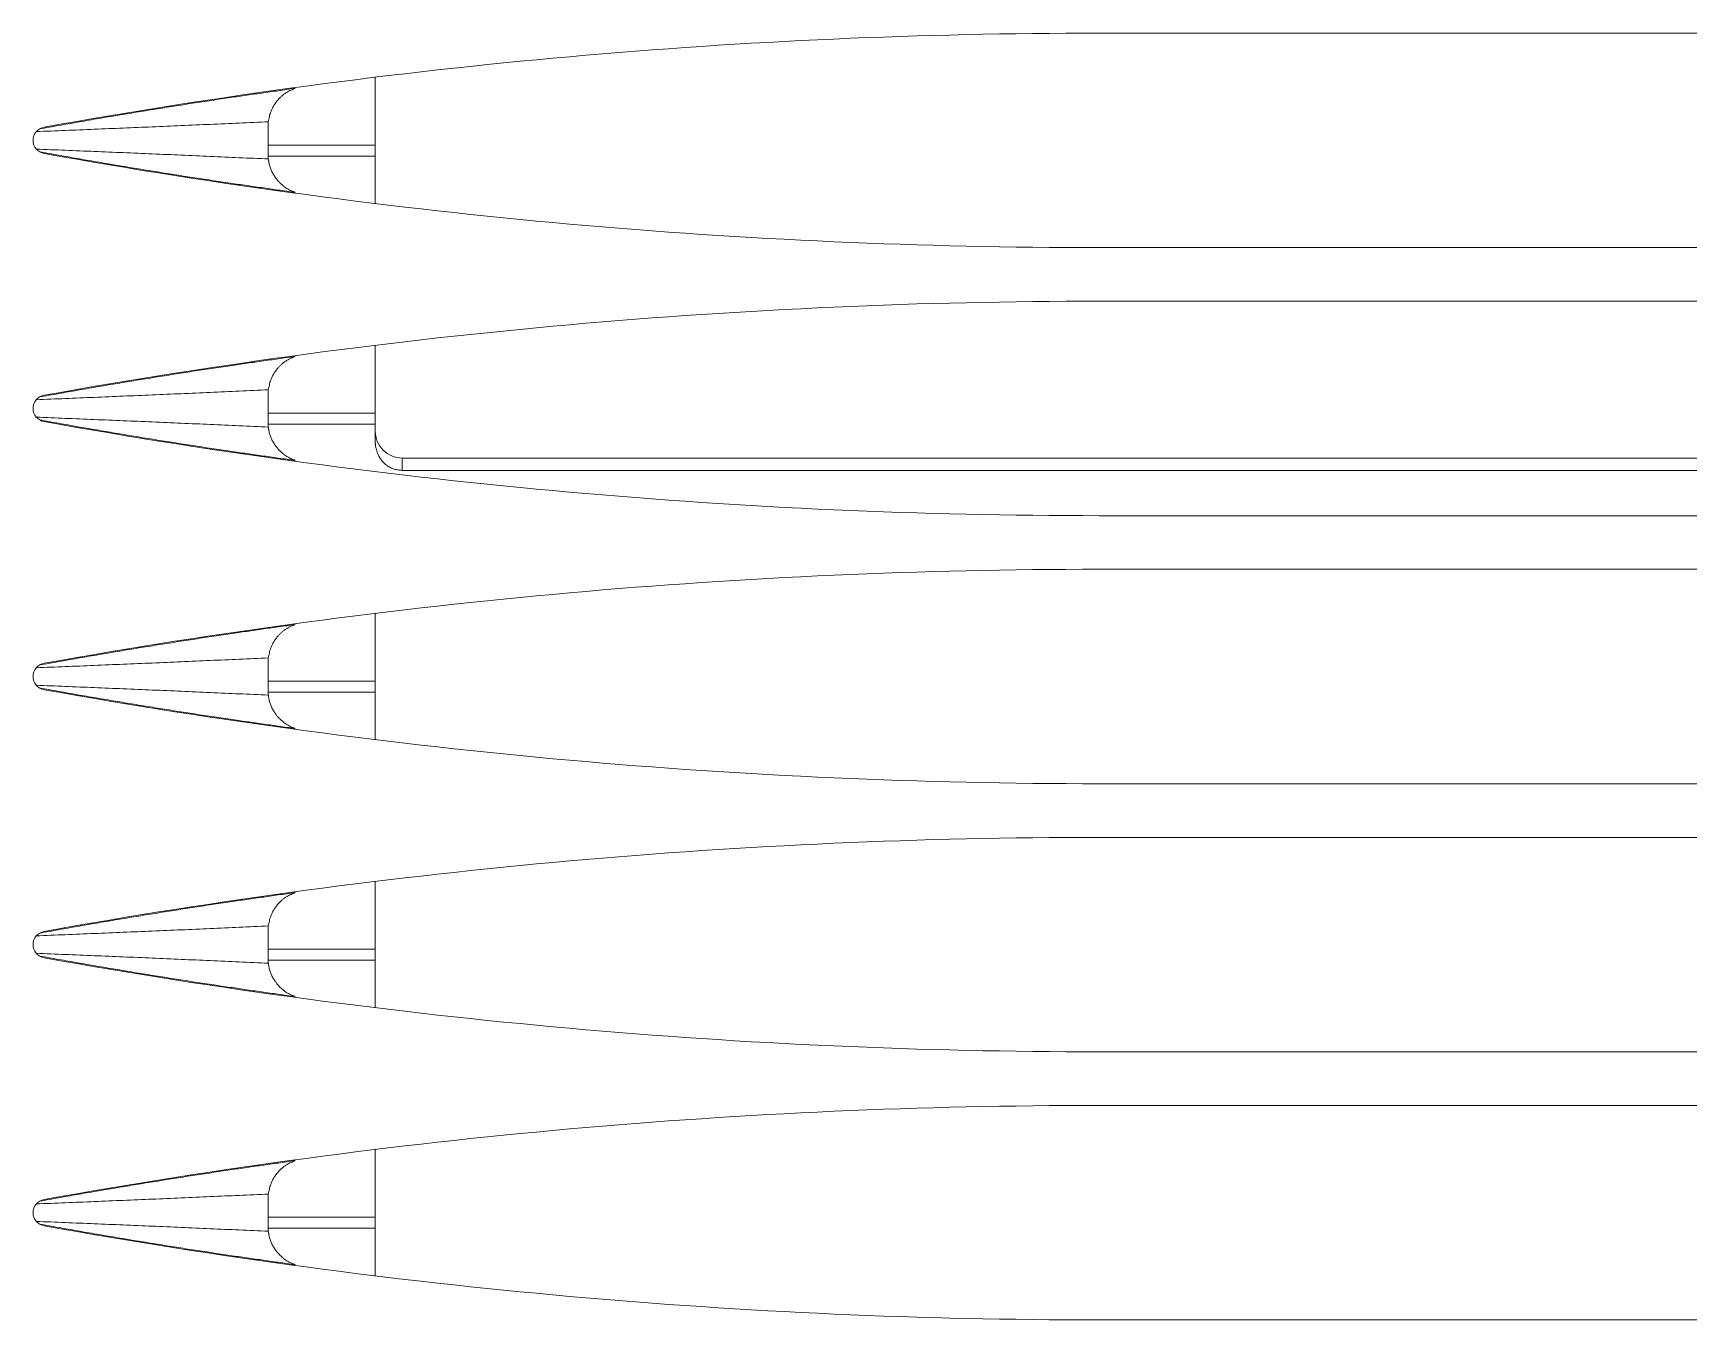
# Model space of a CAD drawing. Header units: metres. Extents: x -101133.8 to -101066.7, y -24899.3 to -24824.7.
# Drawn here: x -101110.0616 to -101109.9998, y -24853.3624 to -24853.3144 of the extents above; entities that cross this region are included whole.
import ezdxf

# ---------------------------------------------------------------- set-up
doc = ezdxf.new("R2010")
doc.units = ezdxf.units.M
doc.header["$LTSCALE"] = 0.2
doc.layers.add('CMT-CVC-MATERIEL', color=30, linetype='Continuous')

# ---------------------------------------------------------------- blocks, each defined once
blk = doc.blocks.new('Cassette 600x600')
at = {"linetype": 'Continuous', "lineweight": 13}
for p, q in [((-20143.73, 357.005), (-20417.73, 357.005)), ((-20444.73, 352.832), (-20444.73, 355.361)), ((-20449.23, 354.73), (-20449.23, 354.764)), ((-20455.73, 353.702), (-20455.73, 353.736)), ((-20448.73, 353.527), (-20448.72, 353.7)), ((-20448.73, 352.832), (-20444.73, 352.832)), ((-20444.73, 352.832), (-20444.73, 352.421)), ((-20455.73, 352.274), (-20455.73, 352.308)), ((-20448.72, 352.31), (-20448.73, 352.483)), ((-20448.726, 352.421), (-20444.73, 352.421)), ((-20444.73, 352.421), (-20444.73, 350.649)), ((-20449.23, 351.246), (-20449.23, 351.28)), ((-20143.73, 349.005), (-20417.73, 349.005)), ((-20143.73, 347.005), (-20417.73, 347.005)), ((-20444.73, 342.832), (-20444.73, 345.361)), ((-20449.23, 344.73), (-20449.23, 344.764)), ((-20455.73, 343.702), (-20455.73, 343.736)), ((-20448.73, 343.527), (-20448.72, 343.7)), ((-20448.73, 342.832), (-20444.73, 342.832)), ((-20444.73, 342.832), (-20444.73, 342.421)), ((-20455.73, 342.274), (-20455.73, 342.308)), ((-20448.72, 342.31), (-20448.73, 342.483)), ((-20448.726, 342.421), (-20444.73, 342.421)), ((-20444.73, 342.421), (-20444.73, 341.768)), ((-20449.23, 341.246), (-20449.23, 341.28)), ((-20443.73, 341.155), (-20443.73, 340.695)), ((-20443.73, 341.155), (-20340.23, 341.155)), ((-20443.73, 340.695), (-20340.23, 340.695)), ((-20143.73, 339.005), (-20417.73, 339.005)), ((-20143.73, 337.005), (-20417.73, 337.005)), ((-20444.73, 332.832), (-20444.73, 335.361)), ((-20449.23, 334.73), (-20449.23, 334.764)), ((-20455.73, 333.702), (-20455.73, 333.736)), ((-20448.73, 333.527), (-20448.72, 333.7)), ((-20448.73, 332.832), (-20444.73, 332.832)), ((-20448.72, 332.31), (-20448.73, 332.483)), ((-20448.726, 332.421), (-20444.73, 332.421)), ((-20444.73, 332.832), (-20444.73, 332.421)), ((-20444.73, 332.421), (-20444.73, 330.649)), ((-20455.73, 332.274), (-20455.73, 332.308)), ((-20449.23, 331.246), (-20449.23, 331.28)), ((-20143.73, 329.005), (-20417.73, 329.005)), ((-20143.73, 327.005), (-20417.73, 327.005)), ((-20444.73, 322.832), (-20444.73, 325.361)), ((-20449.23, 324.73), (-20449.23, 324.764)), ((-20455.73, 323.702), (-20455.73, 323.736)), ((-20448.73, 323.527), (-20448.72, 323.7)), ((-20448.73, 322.832), (-20444.73, 322.832)), ((-20448.72, 322.31), (-20448.73, 322.483)), ((-20444.73, 322.832), (-20444.73, 322.421)), ((-20455.73, 322.274), (-20455.73, 322.308)), ((-20448.726, 322.421), (-20444.73, 322.421)), ((-20444.73, 322.421), (-20444.73, 320.649)), ((-20449.23, 321.246), (-20449.23, 321.28)), ((-20143.73, 319.005), (-20417.73, 319.005)), ((-20143.73, 317.005), (-20417.73, 317.005)), ((-20444.73, 312.832), (-20444.73, 315.361)), ((-20449.23, 314.73), (-20449.23, 314.764)), ((-20455.73, 313.702), (-20455.73, 313.736)), ((-20448.73, 313.527), (-20448.72, 313.7)), ((-20448.73, 312.832), (-20444.73, 312.832)), ((-20444.73, 312.832), (-20444.73, 312.421)), ((-20455.73, 312.274), (-20455.73, 312.308)), ((-20448.72, 312.31), (-20448.73, 312.483)), ((-20448.726, 312.421), (-20444.73, 312.421)), ((-20444.73, 312.421), (-20444.73, 310.649)), ((-20449.23, 311.246), (-20449.23, 311.28)), ((-20143.73, 309.005), (-20417.73, 309.005))]:
    blk.add_line(p, q, dxfattribs=at)
for centre, radius, start, end in [((-20417.73, 134.505), 222.5, 90, 100.18749), ((-20456.995, 353.005), 0.5, 100.18749, 259.81251), ((-20417.73, 571.505), 222.5, 259.81251, 270), ((-20417.73, 124.505), 222.5, 90, 100.18749), ((-20456.995, 343.005), 0.5, 100.18749, 259.81251), ((-20417.73, 561.505), 222.5, 259.81251, 270), ((-20417.73, 114.505), 222.5, 90, 100.18749), ((-20456.995, 333.005), 0.5, 100.18749, 259.81251), ((-20417.73, 551.505), 222.5, 259.81251, 270), ((-20417.73, 104.505), 222.5, 90, 100.18749), ((-20456.995, 323.005), 0.5, 100.18749, 259.81251), ((-20417.73, 541.505), 222.5, 259.81251, 270), ((-20417.73, 94.505), 222.5, 90, 100.18749), ((-20456.995, 313.005), 0.5, 100.18749, 259.81251), ((-20417.73, 531.505), 222.5, 259.81251, 270)]:
    blk.add_arc(centre, radius, start, end, dxfattribs=at)
blk.add_ellipse((-20443.73, 342.159), major_axis=(0, 1.004), ratio=0.996195, start_param=1.570796, end_param=3.141593, dxfattribs=at)
for points, knots in [([(-20457.255, 353.432), (-20457.136, 353.453), (-20457.018, 353.475), (-20456.9, 353.496), (-20456.782, 353.517), (-20456.664, 353.538), (-20456.544, 353.559), (-20456.424, 353.581), (-20456.3, 353.602), (-20456.188, 353.622), (-20456.077, 353.642), (-20455.977, 353.66), (-20455.833, 353.685), (-20455.644, 353.718), (-20455.378, 353.764), (-20455.133, 353.806), (-20454.889, 353.848), (-20454.664, 353.886), (-20454.434, 353.924), (-20454.204, 353.963), (-20453.968, 354.002), (-20453.734, 354.04), (-20453.5, 354.079), (-20453.267, 354.117), (-20453.034, 354.154), (-20452.8, 354.192), (-20452.567, 354.229), (-20452.333, 354.266), (-20452.099, 354.303), (-20451.865, 354.34), (-20451.632, 354.376), (-20451.399, 354.412), (-20451.168, 354.447), (-20450.931, 354.483), (-20450.694, 354.519), (-20450.451, 354.555), (-20450.229, 354.588), (-20450.008, 354.621), (-20449.808, 354.65), (-20449.602, 354.679), (-20449.396, 354.709), (-20449.185, 354.739), (-20448.975, 354.769), (-20448.764, 354.799), (-20448.556, 354.828), (-20448.347, 354.857), (-20448.138, 354.887), (-20447.929, 354.916), (-20447.719, 354.945)], [0, 0, 0, 0, 1, 1, 1, 2, 2, 2, 3, 3, 3, 4, 4, 4, 5, 5, 5, 6, 6, 6, 7, 7, 7, 8, 8, 8, 9, 9, 9, 10, 10, 10, 11, 11, 11, 12, 12, 12, 13, 13, 13, 14, 14, 14, 15, 15, 15, 16, 16, 16, 16]), ([(-20448.72, 353.7), (-20448.714, 353.731), (-20448.708, 353.762), (-20448.702, 353.793), (-20448.696, 353.824), (-20448.689, 353.855), (-20448.682, 353.886), (-20448.675, 353.918), (-20448.666, 353.949), (-20448.658, 353.979), (-20448.649, 354.009), (-20448.641, 354.037), (-20448.628, 354.071), (-20448.615, 354.106), (-20448.597, 354.148), (-20448.578, 354.187), (-20448.559, 354.227), (-20448.538, 354.265), (-20448.516, 354.302), (-20448.493, 354.338), (-20448.469, 354.375), (-20448.441, 354.413), (-20448.413, 354.45), (-20448.381, 354.49), (-20448.354, 354.52), (-20448.327, 354.551), (-20448.306, 354.574), (-20448.282, 354.598), (-20448.257, 354.622), (-20448.23, 354.648), (-20448.202, 354.671), (-20448.175, 354.695), (-20448.147, 354.717), (-20448.116, 354.74), (-20448.084, 354.762), (-20448.049, 354.785), (-20448.021, 354.802), (-20447.993, 354.819), (-20447.972, 354.829), (-20447.949, 354.841), (-20447.926, 354.853), (-20447.9, 354.866), (-20447.874, 354.878), (-20447.849, 354.889), (-20447.823, 354.901), (-20447.797, 354.912), (-20447.772, 354.923), (-20447.745, 354.934), (-20447.719, 354.945)], [0, 0, 0, 0, 1, 1, 1, 2, 2, 2, 3, 3, 3, 4, 4, 4, 5, 5, 5, 6, 6, 6, 7, 7, 7, 8, 8, 8, 9, 9, 9, 10, 10, 10, 11, 11, 11, 12, 12, 12, 13, 13, 13, 14, 14, 14, 15, 15, 15, 16, 16, 16, 16]), ([(-20448.72, 353.7), (-20449.081, 353.684), (-20449.442, 353.668), (-20449.803, 353.651), (-20450.164, 353.635), (-20450.525, 353.619), (-20450.885, 353.603), (-20451.246, 353.587), (-20451.607, 353.571), (-20451.968, 353.556), (-20452.329, 353.54), (-20452.69, 353.524), (-20453.05, 353.509), (-20453.411, 353.494), (-20453.771, 353.479), (-20454.132, 353.464), (-20454.492, 353.449), (-20454.852, 353.434), (-20455.212, 353.419), (-20455.573, 353.404), (-20455.933, 353.39), (-20456.293, 353.375), (-20456.653, 353.36), (-20457.014, 353.346), (-20457.374, 353.331)], [0, 0, 0, 0, 1, 1, 1, 2, 2, 2, 3, 3, 3, 4, 4, 4, 5, 5, 5, 6, 6, 6, 7, 7, 7, 8, 8, 8, 8]), ([(-20448.73, 352.483), (-20448.73, 352.503), (-20448.73, 352.524), (-20448.73, 352.544), (-20448.73, 352.565), (-20448.73, 352.585), (-20448.73, 352.606), (-20448.73, 352.627), (-20448.73, 352.648), (-20448.73, 352.669), (-20448.73, 352.69), (-20448.73, 352.711), (-20448.73, 352.733), (-20448.73, 352.755), (-20448.73, 352.777), (-20448.73, 352.799), (-20448.73, 352.822), (-20448.73, 352.844), (-20448.73, 352.867), (-20448.73, 352.89), (-20448.73, 352.912), (-20448.73, 352.935), (-20448.73, 352.958), (-20448.73, 352.981), (-20448.73, 353.004), (-20448.73, 353.028), (-20448.73, 353.051), (-20448.73, 353.074), (-20448.73, 353.097), (-20448.73, 353.119), (-20448.73, 353.142), (-20448.73, 353.165), (-20448.73, 353.188), (-20448.73, 353.21), (-20448.73, 353.232), (-20448.73, 353.254), (-20448.73, 353.276), (-20448.73, 353.298), (-20448.73, 353.319), (-20448.73, 353.341), (-20448.73, 353.362), (-20448.73, 353.383), (-20448.73, 353.404), (-20448.73, 353.425), (-20448.73, 353.445), (-20448.73, 353.466), (-20448.73, 353.486), (-20448.73, 353.507), (-20448.73, 353.527)], [0, 0, 0, 0, 1, 1, 1, 2, 2, 2, 3, 3, 3, 4, 4, 4, 5, 5, 5, 6, 6, 6, 7, 7, 7, 8, 8, 8, 9, 9, 9, 10, 10, 10, 11, 11, 11, 12, 12, 12, 13, 13, 13, 14, 14, 14, 15, 15, 15, 16, 16, 16, 16]), ([(-20457.374, 352.679), (-20457.014, 352.664), (-20456.653, 352.65), (-20456.293, 352.635), (-20455.933, 352.621), (-20455.573, 352.606), (-20455.212, 352.591), (-20454.852, 352.576), (-20454.492, 352.562), (-20454.132, 352.547), (-20453.771, 352.532), (-20453.411, 352.517), (-20453.05, 352.501), (-20452.69, 352.486), (-20452.329, 352.47), (-20451.968, 352.454), (-20451.607, 352.439), (-20451.246, 352.423), (-20450.885, 352.407), (-20450.525, 352.391), (-20450.164, 352.375), (-20449.803, 352.359), (-20449.442, 352.343), (-20449.081, 352.327), (-20448.72, 352.31)], [0, 0, 0, 0, 1, 1, 1, 2, 2, 2, 3, 3, 3, 4, 4, 4, 5, 5, 5, 6, 6, 6, 7, 7, 7, 8, 8, 8, 8]), ([(-20447.719, 351.065), (-20447.929, 351.094), (-20448.138, 351.124), (-20448.347, 351.153), (-20448.556, 351.182), (-20448.764, 351.212), (-20448.975, 351.241), (-20449.185, 351.271), (-20449.396, 351.301), (-20449.602, 351.331), (-20449.808, 351.361), (-20450.008, 351.39), (-20450.229, 351.422), (-20450.451, 351.455), (-20450.694, 351.491), (-20450.931, 351.527), (-20451.168, 351.563), (-20451.399, 351.598), (-20451.632, 351.634), (-20451.865, 351.67), (-20452.099, 351.707), (-20452.333, 351.744), (-20452.567, 351.781), (-20452.8, 351.818), (-20453.034, 351.856), (-20453.267, 351.894), (-20453.5, 351.931), (-20453.734, 351.97), (-20453.968, 352.008), (-20454.204, 352.048), (-20454.434, 352.086), (-20454.664, 352.125), (-20454.888, 352.163), (-20455.133, 352.204), (-20455.378, 352.246), (-20455.644, 352.292), (-20455.833, 352.325), (-20455.977, 352.351), (-20456.077, 352.368), (-20456.188, 352.388), (-20456.3, 352.408), (-20456.424, 352.43), (-20456.544, 352.451), (-20456.664, 352.473), (-20456.782, 352.493), (-20456.9, 352.515), (-20457.018, 352.536), (-20457.136, 352.557), (-20457.255, 352.578)], [0, 0, 0, 0, 1, 1, 1, 2, 2, 2, 3, 3, 3, 4, 4, 4, 5, 5, 5, 6, 6, 6, 7, 7, 7, 8, 8, 8, 9, 9, 9, 10, 10, 10, 11, 11, 11, 12, 12, 12, 13, 13, 13, 14, 14, 14, 15, 15, 15, 16, 16, 16, 16]), ([(-20447.719, 351.065), (-20447.727, 351.068), (-20447.735, 351.071), (-20447.743, 351.074), (-20447.751, 351.077), (-20447.759, 351.08), (-20447.767, 351.083), (-20447.775, 351.086), (-20447.783, 351.089), (-20447.79, 351.092), (-20447.798, 351.095), (-20447.805, 351.097), (-20447.814, 351.101), (-20447.836, 351.111), (-20447.871, 351.126), (-20447.901, 351.141), (-20447.932, 351.156), (-20447.958, 351.17), (-20447.984, 351.186), (-20448.011, 351.202), (-20448.039, 351.219), (-20448.063, 351.235), (-20448.088, 351.251), (-20448.109, 351.266), (-20448.137, 351.288), (-20448.166, 351.311), (-20448.202, 351.34), (-20448.233, 351.368), (-20448.265, 351.397), (-20448.293, 351.424), (-20448.32, 351.453), (-20448.348, 351.483), (-20448.375, 351.514), (-20448.398, 351.543), (-20448.422, 351.571), (-20448.442, 351.598), (-20448.467, 351.635), (-20448.493, 351.672), (-20448.523, 351.72), (-20448.548, 351.767), (-20448.574, 351.813), (-20448.595, 351.857), (-20448.614, 351.902), (-20448.633, 351.946), (-20448.649, 351.99), (-20448.664, 352.039), (-20448.678, 352.088), (-20448.691, 352.142), (-20448.698, 352.178), (-20448.701, 352.19), (-20448.703, 352.2), (-20448.705, 352.211), (-20448.706, 352.221), (-20448.708, 352.233), (-20448.71, 352.244), (-20448.712, 352.255), (-20448.713, 352.266), (-20448.715, 352.277), (-20448.717, 352.288), (-20448.718, 352.299), (-20448.72, 352.31)], [0, 0, 0, 0, 1, 1, 1, 2, 2, 2, 3, 3, 3, 4, 4, 4, 5, 5, 5, 6, 6, 6, 7, 7, 7, 8, 8, 8, 9, 9, 9, 10, 10, 10, 11, 11, 11, 12, 12, 12, 13, 13, 13, 14, 14, 14, 15, 15, 15, 16, 16, 16, 17, 17, 17, 18, 18, 18, 19, 19, 19, 20, 20, 20, 20]), ([(-20457.255, 343.432), (-20457.136, 343.453), (-20457.018, 343.475), (-20456.9, 343.496), (-20456.782, 343.517), (-20456.664, 343.538), (-20456.544, 343.559), (-20456.424, 343.581), (-20456.3, 343.602), (-20456.188, 343.622), (-20456.077, 343.642), (-20455.977, 343.66), (-20455.833, 343.685), (-20455.644, 343.718), (-20455.378, 343.764), (-20455.133, 343.806), (-20454.889, 343.848), (-20454.664, 343.886), (-20454.434, 343.924), (-20454.204, 343.963), (-20453.968, 344.002), (-20453.734, 344.04), (-20453.5, 344.079), (-20453.267, 344.117), (-20453.034, 344.154), (-20452.8, 344.192), (-20452.567, 344.229), (-20452.333, 344.266), (-20452.099, 344.303), (-20451.865, 344.34), (-20451.632, 344.376), (-20451.399, 344.412), (-20451.168, 344.447), (-20450.931, 344.483), (-20450.694, 344.519), (-20450.451, 344.555), (-20450.229, 344.588), (-20450.008, 344.621), (-20449.808, 344.65), (-20449.602, 344.679), (-20449.396, 344.709), (-20449.185, 344.739), (-20448.975, 344.769), (-20448.764, 344.799), (-20448.556, 344.828), (-20448.347, 344.857), (-20448.138, 344.887), (-20447.929, 344.916), (-20447.719, 344.945)], [0, 0, 0, 0, 1, 1, 1, 2, 2, 2, 3, 3, 3, 4, 4, 4, 5, 5, 5, 6, 6, 6, 7, 7, 7, 8, 8, 8, 9, 9, 9, 10, 10, 10, 11, 11, 11, 12, 12, 12, 13, 13, 13, 14, 14, 14, 15, 15, 15, 16, 16, 16, 16]), ([(-20448.72, 343.7), (-20448.714, 343.731), (-20448.708, 343.762), (-20448.702, 343.793), (-20448.696, 343.824), (-20448.689, 343.855), (-20448.682, 343.886), (-20448.675, 343.918), (-20448.666, 343.949), (-20448.658, 343.979), (-20448.649, 344.009), (-20448.641, 344.037), (-20448.628, 344.071), (-20448.615, 344.106), (-20448.597, 344.148), (-20448.578, 344.187), (-20448.559, 344.227), (-20448.538, 344.265), (-20448.516, 344.302), (-20448.493, 344.338), (-20448.469, 344.375), (-20448.441, 344.413), (-20448.413, 344.45), (-20448.381, 344.49), (-20448.354, 344.52), (-20448.327, 344.551), (-20448.306, 344.574), (-20448.282, 344.598), (-20448.257, 344.622), (-20448.23, 344.648), (-20448.202, 344.671), (-20448.175, 344.695), (-20448.147, 344.717), (-20448.116, 344.74), (-20448.084, 344.762), (-20448.049, 344.785), (-20448.021, 344.802), (-20447.993, 344.819), (-20447.972, 344.829), (-20447.949, 344.841), (-20447.926, 344.853), (-20447.9, 344.866), (-20447.874, 344.878), (-20447.849, 344.889), (-20447.823, 344.901), (-20447.797, 344.912), (-20447.772, 344.923), (-20447.745, 344.934), (-20447.719, 344.945)], [0, 0, 0, 0, 1, 1, 1, 2, 2, 2, 3, 3, 3, 4, 4, 4, 5, 5, 5, 6, 6, 6, 7, 7, 7, 8, 8, 8, 9, 9, 9, 10, 10, 10, 11, 11, 11, 12, 12, 12, 13, 13, 13, 14, 14, 14, 15, 15, 15, 16, 16, 16, 16]), ([(-20448.72, 343.7), (-20449.081, 343.684), (-20449.442, 343.668), (-20449.803, 343.651), (-20450.164, 343.635), (-20450.525, 343.619), (-20450.885, 343.603), (-20451.246, 343.587), (-20451.607, 343.571), (-20451.968, 343.556), (-20452.329, 343.54), (-20452.69, 343.524), (-20453.05, 343.509), (-20453.411, 343.494), (-20453.771, 343.479), (-20454.132, 343.464), (-20454.492, 343.449), (-20454.852, 343.434), (-20455.212, 343.419), (-20455.573, 343.404), (-20455.933, 343.39), (-20456.293, 343.375), (-20456.653, 343.36), (-20457.014, 343.346), (-20457.374, 343.331)], [0, 0, 0, 0, 1, 1, 1, 2, 2, 2, 3, 3, 3, 4, 4, 4, 5, 5, 5, 6, 6, 6, 7, 7, 7, 8, 8, 8, 8]), ([(-20448.73, 342.483), (-20448.73, 342.503), (-20448.73, 342.524), (-20448.73, 342.544), (-20448.73, 342.565), (-20448.73, 342.585), (-20448.73, 342.606), (-20448.73, 342.627), (-20448.73, 342.648), (-20448.73, 342.669), (-20448.73, 342.69), (-20448.73, 342.711), (-20448.73, 342.733), (-20448.73, 342.755), (-20448.73, 342.777), (-20448.73, 342.799), (-20448.73, 342.822), (-20448.73, 342.844), (-20448.73, 342.867), (-20448.73, 342.89), (-20448.73, 342.912), (-20448.73, 342.935), (-20448.73, 342.958), (-20448.73, 342.981), (-20448.73, 343.004), (-20448.73, 343.028), (-20448.73, 343.051), (-20448.73, 343.074), (-20448.73, 343.097), (-20448.73, 343.119), (-20448.73, 343.142), (-20448.73, 343.165), (-20448.73, 343.188), (-20448.73, 343.21), (-20448.73, 343.232), (-20448.73, 343.254), (-20448.73, 343.276), (-20448.73, 343.298), (-20448.73, 343.319), (-20448.73, 343.341), (-20448.73, 343.362), (-20448.73, 343.383), (-20448.73, 343.404), (-20448.73, 343.425), (-20448.73, 343.445), (-20448.73, 343.466), (-20448.73, 343.486), (-20448.73, 343.507), (-20448.73, 343.527)], [0, 0, 0, 0, 1, 1, 1, 2, 2, 2, 3, 3, 3, 4, 4, 4, 5, 5, 5, 6, 6, 6, 7, 7, 7, 8, 8, 8, 9, 9, 9, 10, 10, 10, 11, 11, 11, 12, 12, 12, 13, 13, 13, 14, 14, 14, 15, 15, 15, 16, 16, 16, 16]), ([(-20457.374, 342.679), (-20457.014, 342.664), (-20456.653, 342.65), (-20456.293, 342.635), (-20455.933, 342.621), (-20455.573, 342.606), (-20455.212, 342.591), (-20454.852, 342.576), (-20454.492, 342.562), (-20454.132, 342.547), (-20453.771, 342.532), (-20453.411, 342.517), (-20453.05, 342.501), (-20452.69, 342.486), (-20452.329, 342.47), (-20451.968, 342.454), (-20451.607, 342.439), (-20451.246, 342.423), (-20450.885, 342.407), (-20450.525, 342.391), (-20450.164, 342.375), (-20449.803, 342.359), (-20449.442, 342.343), (-20449.081, 342.327), (-20448.72, 342.31)], [0, 0, 0, 0, 1, 1, 1, 2, 2, 2, 3, 3, 3, 4, 4, 4, 5, 5, 5, 6, 6, 6, 7, 7, 7, 8, 8, 8, 8]), ([(-20447.719, 341.065), (-20447.929, 341.094), (-20448.138, 341.124), (-20448.347, 341.153), (-20448.556, 341.182), (-20448.764, 341.212), (-20448.975, 341.241), (-20449.185, 341.271), (-20449.396, 341.301), (-20449.602, 341.331), (-20449.808, 341.361), (-20450.008, 341.39), (-20450.229, 341.422), (-20450.451, 341.455), (-20450.694, 341.491), (-20450.931, 341.527), (-20451.168, 341.563), (-20451.399, 341.598), (-20451.632, 341.634), (-20451.865, 341.67), (-20452.099, 341.707), (-20452.333, 341.744), (-20452.567, 341.781), (-20452.8, 341.818), (-20453.034, 341.856), (-20453.267, 341.894), (-20453.5, 341.931), (-20453.734, 341.97), (-20453.968, 342.008), (-20454.204, 342.048), (-20454.434, 342.086), (-20454.664, 342.125), (-20454.888, 342.163), (-20455.133, 342.204), (-20455.378, 342.246), (-20455.644, 342.292), (-20455.833, 342.325), (-20455.977, 342.351), (-20456.077, 342.368), (-20456.188, 342.388), (-20456.3, 342.408), (-20456.424, 342.43), (-20456.544, 342.451), (-20456.664, 342.473), (-20456.782, 342.493), (-20456.9, 342.515), (-20457.018, 342.536), (-20457.136, 342.557), (-20457.255, 342.578)], [0, 0, 0, 0, 1, 1, 1, 2, 2, 2, 3, 3, 3, 4, 4, 4, 5, 5, 5, 6, 6, 6, 7, 7, 7, 8, 8, 8, 9, 9, 9, 10, 10, 10, 11, 11, 11, 12, 12, 12, 13, 13, 13, 14, 14, 14, 15, 15, 15, 16, 16, 16, 16]), ([(-20447.719, 341.065), (-20447.727, 341.068), (-20447.735, 341.071), (-20447.743, 341.074), (-20447.751, 341.077), (-20447.759, 341.08), (-20447.767, 341.083), (-20447.775, 341.086), (-20447.783, 341.089), (-20447.79, 341.092), (-20447.798, 341.095), (-20447.805, 341.098), (-20447.814, 341.101), (-20447.836, 341.111), (-20447.871, 341.126), (-20447.901, 341.141), (-20447.932, 341.156), (-20447.958, 341.17), (-20447.984, 341.186), (-20448.011, 341.202), (-20448.039, 341.219), (-20448.063, 341.235), (-20448.088, 341.251), (-20448.109, 341.266), (-20448.137, 341.288), (-20448.166, 341.311), (-20448.202, 341.34), (-20448.233, 341.368), (-20448.265, 341.397), (-20448.293, 341.424), (-20448.32, 341.453), (-20448.348, 341.483), (-20448.375, 341.514), (-20448.398, 341.543), (-20448.422, 341.571), (-20448.442, 341.598), (-20448.467, 341.635), (-20448.493, 341.672), (-20448.523, 341.72), (-20448.548, 341.767), (-20448.574, 341.813), (-20448.595, 341.857), (-20448.614, 341.902), (-20448.633, 341.946), (-20448.649, 341.99), (-20448.664, 342.039), (-20448.678, 342.088), (-20448.691, 342.142), (-20448.698, 342.178), (-20448.701, 342.19), (-20448.703, 342.2), (-20448.705, 342.211), (-20448.706, 342.221), (-20448.708, 342.233), (-20448.71, 342.244), (-20448.712, 342.255), (-20448.713, 342.266), (-20448.715, 342.277), (-20448.717, 342.288), (-20448.718, 342.299), (-20448.72, 342.31)], [0, 0, 0, 0, 1, 1, 1, 2, 2, 2, 3, 3, 3, 4, 4, 4, 5, 5, 5, 6, 6, 6, 7, 7, 7, 8, 8, 8, 9, 9, 9, 10, 10, 10, 11, 11, 11, 12, 12, 12, 13, 13, 13, 14, 14, 14, 15, 15, 15, 16, 16, 16, 17, 17, 17, 18, 18, 18, 19, 19, 19, 20, 20, 20, 20]), ([(-20443.73, 340.695), (-20443.755, 340.698), (-20443.78, 340.7), (-20443.805, 340.703), (-20443.83, 340.705), (-20443.855, 340.708), (-20443.88, 340.712), (-20443.905, 340.715), (-20443.929, 340.719), (-20443.953, 340.724), (-20443.978, 340.729), (-20444.002, 340.735), (-20444.025, 340.742), (-20444.049, 340.749), (-20444.072, 340.757), (-20444.095, 340.767), (-20444.118, 340.776), (-20444.14, 340.786), (-20444.162, 340.797), (-20444.184, 340.808), (-20444.206, 340.82), (-20444.226, 340.833), (-20444.247, 340.846), (-20444.267, 340.859), (-20444.287, 340.873), (-20444.307, 340.887), (-20444.327, 340.902), (-20444.345, 340.918), (-20444.364, 340.933), (-20444.382, 340.949), (-20444.399, 340.966), (-20444.417, 340.982), (-20444.433, 340.999), (-20444.449, 341.016), (-20444.465, 341.033), (-20444.479, 341.05), (-20444.494, 341.069), (-20444.509, 341.088), (-20444.524, 341.108), (-20444.538, 341.129), (-20444.552, 341.149), (-20444.565, 341.169), (-20444.577, 341.19), (-20444.589, 341.211), (-20444.601, 341.233), (-20444.611, 341.252), (-20444.621, 341.272), (-20444.629, 341.289), (-20444.64, 341.315), (-20444.651, 341.342), (-20444.665, 341.378), (-20444.676, 341.411), (-20444.686, 341.444), (-20444.694, 341.475), (-20444.701, 341.505), (-20444.708, 341.535), (-20444.714, 341.565), (-20444.718, 341.597), (-20444.723, 341.629), (-20444.726, 341.663), (-20444.727, 341.685), (-20444.728, 341.693), (-20444.728, 341.699), (-20444.728, 341.706), (-20444.728, 341.713), (-20444.729, 341.72), (-20444.729, 341.727), (-20444.729, 341.734), (-20444.729, 341.741), (-20444.729, 341.747), (-20444.73, 341.754), (-20444.73, 341.761), (-20444.73, 341.768)], [0, 0, 0, 0, 1, 1, 1, 2, 2, 2, 3, 3, 3, 4, 4, 4, 5, 5, 5, 6, 6, 6, 7, 7, 7, 8, 8, 8, 9, 9, 9, 10, 10, 10, 11, 11, 11, 12, 12, 12, 13, 13, 13, 14, 14, 14, 15, 15, 15, 16, 16, 16, 17, 17, 17, 18, 18, 18, 19, 19, 19, 20, 20, 20, 21, 21, 21, 22, 22, 22, 23, 23, 23, 24, 24, 24, 24]), ([(-20457.255, 333.432), (-20457.136, 333.453), (-20457.018, 333.475), (-20456.9, 333.496), (-20456.782, 333.517), (-20456.664, 333.538), (-20456.544, 333.559), (-20456.424, 333.581), (-20456.3, 333.602), (-20456.188, 333.622), (-20456.077, 333.642), (-20455.977, 333.66), (-20455.833, 333.685), (-20455.644, 333.718), (-20455.378, 333.764), (-20455.133, 333.806), (-20454.889, 333.848), (-20454.664, 333.886), (-20454.434, 333.924), (-20454.204, 333.963), (-20453.968, 334.002), (-20453.734, 334.04), (-20453.5, 334.079), (-20453.267, 334.117), (-20453.034, 334.154), (-20452.8, 334.192), (-20452.567, 334.229), (-20452.333, 334.266), (-20452.099, 334.303), (-20451.865, 334.34), (-20451.632, 334.376), (-20451.399, 334.412), (-20451.168, 334.447), (-20450.931, 334.483), (-20450.694, 334.519), (-20450.451, 334.555), (-20450.229, 334.588), (-20450.008, 334.621), (-20449.808, 334.65), (-20449.602, 334.679), (-20449.396, 334.709), (-20449.185, 334.739), (-20448.975, 334.769), (-20448.764, 334.799), (-20448.556, 334.828), (-20448.347, 334.857), (-20448.138, 334.887), (-20447.929, 334.916), (-20447.719, 334.945)], [0, 0, 0, 0, 1, 1, 1, 2, 2, 2, 3, 3, 3, 4, 4, 4, 5, 5, 5, 6, 6, 6, 7, 7, 7, 8, 8, 8, 9, 9, 9, 10, 10, 10, 11, 11, 11, 12, 12, 12, 13, 13, 13, 14, 14, 14, 15, 15, 15, 16, 16, 16, 16]), ([(-20448.72, 333.7), (-20448.714, 333.731), (-20448.708, 333.762), (-20448.702, 333.793), (-20448.696, 333.824), (-20448.689, 333.855), (-20448.682, 333.886), (-20448.675, 333.918), (-20448.666, 333.949), (-20448.658, 333.979), (-20448.649, 334.009), (-20448.641, 334.037), (-20448.628, 334.071), (-20448.615, 334.106), (-20448.597, 334.148), (-20448.578, 334.187), (-20448.559, 334.227), (-20448.538, 334.265), (-20448.516, 334.301), (-20448.493, 334.338), (-20448.469, 334.375), (-20448.441, 334.413), (-20448.413, 334.45), (-20448.381, 334.49), (-20448.354, 334.52), (-20448.327, 334.551), (-20448.306, 334.574), (-20448.282, 334.598), (-20448.257, 334.622), (-20448.23, 334.648), (-20448.202, 334.671), (-20448.175, 334.695), (-20448.147, 334.717), (-20448.116, 334.74), (-20448.084, 334.762), (-20448.049, 334.785), (-20448.021, 334.802), (-20447.993, 334.819), (-20447.972, 334.829), (-20447.949, 334.841), (-20447.926, 334.853), (-20447.9, 334.866), (-20447.874, 334.878), (-20447.849, 334.889), (-20447.823, 334.901), (-20447.797, 334.912), (-20447.772, 334.923), (-20447.745, 334.934), (-20447.719, 334.945)], [0, 0, 0, 0, 1, 1, 1, 2, 2, 2, 3, 3, 3, 4, 4, 4, 5, 5, 5, 6, 6, 6, 7, 7, 7, 8, 8, 8, 9, 9, 9, 10, 10, 10, 11, 11, 11, 12, 12, 12, 13, 13, 13, 14, 14, 14, 15, 15, 15, 16, 16, 16, 16]), ([(-20448.72, 333.7), (-20449.081, 333.684), (-20449.442, 333.668), (-20449.803, 333.651), (-20450.164, 333.635), (-20450.525, 333.619), (-20450.885, 333.603), (-20451.246, 333.587), (-20451.607, 333.571), (-20451.968, 333.556), (-20452.329, 333.54), (-20452.69, 333.524), (-20453.05, 333.509), (-20453.411, 333.494), (-20453.771, 333.479), (-20454.132, 333.464), (-20454.492, 333.449), (-20454.852, 333.434), (-20455.212, 333.419), (-20455.573, 333.404), (-20455.933, 333.39), (-20456.293, 333.375), (-20456.653, 333.36), (-20457.014, 333.346), (-20457.374, 333.331)], [0, 0, 0, 0, 1, 1, 1, 2, 2, 2, 3, 3, 3, 4, 4, 4, 5, 5, 5, 6, 6, 6, 7, 7, 7, 8, 8, 8, 8]), ([(-20448.73, 332.483), (-20448.73, 332.503), (-20448.73, 332.524), (-20448.73, 332.544), (-20448.73, 332.565), (-20448.73, 332.585), (-20448.73, 332.606), (-20448.73, 332.627), (-20448.73, 332.648), (-20448.73, 332.669), (-20448.73, 332.69), (-20448.73, 332.711), (-20448.73, 332.733), (-20448.73, 332.755), (-20448.73, 332.777), (-20448.73, 332.799), (-20448.73, 332.822), (-20448.73, 332.844), (-20448.73, 332.867), (-20448.73, 332.89), (-20448.73, 332.912), (-20448.73, 332.935), (-20448.73, 332.958), (-20448.73, 332.981), (-20448.73, 333.004), (-20448.73, 333.028), (-20448.73, 333.051), (-20448.73, 333.074), (-20448.73, 333.097), (-20448.73, 333.12), (-20448.73, 333.142), (-20448.73, 333.165), (-20448.73, 333.188), (-20448.73, 333.21), (-20448.73, 333.232), (-20448.73, 333.254), (-20448.73, 333.276), (-20448.73, 333.298), (-20448.73, 333.319), (-20448.73, 333.341), (-20448.73, 333.362), (-20448.73, 333.383), (-20448.73, 333.404), (-20448.73, 333.425), (-20448.73, 333.445), (-20448.73, 333.466), (-20448.73, 333.486), (-20448.73, 333.507), (-20448.73, 333.527)], [0, 0, 0, 0, 1, 1, 1, 2, 2, 2, 3, 3, 3, 4, 4, 4, 5, 5, 5, 6, 6, 6, 7, 7, 7, 8, 8, 8, 9, 9, 9, 10, 10, 10, 11, 11, 11, 12, 12, 12, 13, 13, 13, 14, 14, 14, 15, 15, 15, 16, 16, 16, 16]), ([(-20457.374, 332.679), (-20457.014, 332.664), (-20456.653, 332.65), (-20456.293, 332.635), (-20455.933, 332.621), (-20455.573, 332.606), (-20455.212, 332.591), (-20454.852, 332.576), (-20454.492, 332.562), (-20454.132, 332.547), (-20453.771, 332.532), (-20453.411, 332.516), (-20453.05, 332.501), (-20452.69, 332.486), (-20452.329, 332.47), (-20451.968, 332.454), (-20451.607, 332.439), (-20451.246, 332.423), (-20450.885, 332.407), (-20450.525, 332.391), (-20450.164, 332.375), (-20449.803, 332.359), (-20449.442, 332.343), (-20449.081, 332.327), (-20448.72, 332.31)], [0, 0, 0, 0, 1, 1, 1, 2, 2, 2, 3, 3, 3, 4, 4, 4, 5, 5, 5, 6, 6, 6, 7, 7, 7, 8, 8, 8, 8]), ([(-20447.719, 331.065), (-20447.929, 331.094), (-20448.138, 331.124), (-20448.347, 331.153), (-20448.556, 331.182), (-20448.764, 331.212), (-20448.975, 331.241), (-20449.185, 331.271), (-20449.396, 331.301), (-20449.602, 331.331), (-20449.808, 331.361), (-20450.008, 331.39), (-20450.229, 331.422), (-20450.451, 331.455), (-20450.694, 331.491), (-20450.931, 331.527), (-20451.168, 331.563), (-20451.399, 331.598), (-20451.632, 331.634), (-20451.865, 331.67), (-20452.099, 331.707), (-20452.333, 331.744), (-20452.567, 331.781), (-20452.8, 331.818), (-20453.034, 331.856), (-20453.267, 331.894), (-20453.5, 331.931), (-20453.734, 331.97), (-20453.968, 332.008), (-20454.204, 332.048), (-20454.434, 332.086), (-20454.664, 332.125), (-20454.888, 332.163), (-20455.133, 332.204), (-20455.378, 332.246), (-20455.644, 332.292), (-20455.833, 332.325), (-20455.977, 332.351), (-20456.077, 332.368), (-20456.188, 332.388), (-20456.3, 332.408), (-20456.424, 332.43), (-20456.544, 332.451), (-20456.664, 332.473), (-20456.782, 332.493), (-20456.9, 332.515), (-20457.018, 332.536), (-20457.136, 332.557), (-20457.255, 332.578)], [0, 0, 0, 0, 1, 1, 1, 2, 2, 2, 3, 3, 3, 4, 4, 4, 5, 5, 5, 6, 6, 6, 7, 7, 7, 8, 8, 8, 9, 9, 9, 10, 10, 10, 11, 11, 11, 12, 12, 12, 13, 13, 13, 14, 14, 14, 15, 15, 15, 16, 16, 16, 16]), ([(-20447.719, 331.065), (-20447.727, 331.068), (-20447.735, 331.071), (-20447.743, 331.074), (-20447.751, 331.077), (-20447.759, 331.08), (-20447.767, 331.083), (-20447.775, 331.086), (-20447.783, 331.089), (-20447.79, 331.092), (-20447.798, 331.095), (-20447.805, 331.098), (-20447.814, 331.101), (-20447.836, 331.111), (-20447.871, 331.126), (-20447.901, 331.141), (-20447.932, 331.156), (-20447.958, 331.17), (-20447.984, 331.186), (-20448.011, 331.202), (-20448.039, 331.219), (-20448.063, 331.235), (-20448.088, 331.251), (-20448.109, 331.266), (-20448.137, 331.288), (-20448.166, 331.311), (-20448.202, 331.34), (-20448.233, 331.368), (-20448.265, 331.397), (-20448.293, 331.424), (-20448.32, 331.453), (-20448.348, 331.483), (-20448.375, 331.514), (-20448.398, 331.543), (-20448.422, 331.571), (-20448.442, 331.598), (-20448.467, 331.635), (-20448.493, 331.672), (-20448.523, 331.72), (-20448.548, 331.767), (-20448.574, 331.813), (-20448.595, 331.857), (-20448.614, 331.902), (-20448.633, 331.946), (-20448.649, 331.99), (-20448.664, 332.039), (-20448.678, 332.088), (-20448.691, 332.142), (-20448.698, 332.178), (-20448.701, 332.19), (-20448.703, 332.2), (-20448.705, 332.211), (-20448.706, 332.221), (-20448.708, 332.233), (-20448.71, 332.244), (-20448.712, 332.255), (-20448.713, 332.266), (-20448.715, 332.277), (-20448.717, 332.288), (-20448.718, 332.299), (-20448.72, 332.31)], [0, 0, 0, 0, 1, 1, 1, 2, 2, 2, 3, 3, 3, 4, 4, 4, 5, 5, 5, 6, 6, 6, 7, 7, 7, 8, 8, 8, 9, 9, 9, 10, 10, 10, 11, 11, 11, 12, 12, 12, 13, 13, 13, 14, 14, 14, 15, 15, 15, 16, 16, 16, 17, 17, 17, 18, 18, 18, 19, 19, 19, 20, 20, 20, 20]), ([(-20457.255, 323.432), (-20457.136, 323.453), (-20457.018, 323.475), (-20456.9, 323.496), (-20456.782, 323.517), (-20456.664, 323.538), (-20456.544, 323.559), (-20456.424, 323.581), (-20456.3, 323.602), (-20456.188, 323.622), (-20456.077, 323.642), (-20455.977, 323.66), (-20455.833, 323.685), (-20455.644, 323.718), (-20455.378, 323.764), (-20455.133, 323.806), (-20454.889, 323.848), (-20454.664, 323.886), (-20454.434, 323.924), (-20454.204, 323.963), (-20453.968, 324.002), (-20453.734, 324.04), (-20453.5, 324.079), (-20453.267, 324.117), (-20453.034, 324.154), (-20452.8, 324.192), (-20452.567, 324.229), (-20452.333, 324.266), (-20452.099, 324.303), (-20451.865, 324.34), (-20451.632, 324.376), (-20451.399, 324.412), (-20451.168, 324.447), (-20450.931, 324.483), (-20450.694, 324.519), (-20450.451, 324.555), (-20450.229, 324.588), (-20450.008, 324.621), (-20449.808, 324.65), (-20449.602, 324.679), (-20449.396, 324.709), (-20449.185, 324.739), (-20448.975, 324.769), (-20448.764, 324.799), (-20448.556, 324.828), (-20448.347, 324.857), (-20448.138, 324.887), (-20447.929, 324.916), (-20447.719, 324.945)], [0, 0, 0, 0, 1, 1, 1, 2, 2, 2, 3, 3, 3, 4, 4, 4, 5, 5, 5, 6, 6, 6, 7, 7, 7, 8, 8, 8, 9, 9, 9, 10, 10, 10, 11, 11, 11, 12, 12, 12, 13, 13, 13, 14, 14, 14, 15, 15, 15, 16, 16, 16, 16]), ([(-20448.72, 323.7), (-20448.714, 323.731), (-20448.708, 323.762), (-20448.702, 323.793), (-20448.696, 323.824), (-20448.689, 323.855), (-20448.682, 323.886), (-20448.675, 323.918), (-20448.666, 323.949), (-20448.658, 323.979), (-20448.649, 324.009), (-20448.641, 324.037), (-20448.628, 324.071), (-20448.615, 324.106), (-20448.597, 324.148), (-20448.578, 324.187), (-20448.559, 324.227), (-20448.538, 324.265), (-20448.516, 324.302), (-20448.493, 324.338), (-20448.469, 324.375), (-20448.441, 324.413), (-20448.413, 324.45), (-20448.381, 324.49), (-20448.354, 324.52), (-20448.327, 324.551), (-20448.306, 324.574), (-20448.282, 324.598), (-20448.257, 324.622), (-20448.23, 324.648), (-20448.202, 324.671), (-20448.175, 324.695), (-20448.147, 324.717), (-20448.116, 324.74), (-20448.084, 324.762), (-20448.049, 324.785), (-20448.021, 324.802), (-20447.993, 324.819), (-20447.972, 324.829), (-20447.949, 324.841), (-20447.926, 324.853), (-20447.9, 324.866), (-20447.874, 324.878), (-20447.849, 324.889), (-20447.823, 324.901), (-20447.797, 324.912), (-20447.772, 324.923), (-20447.745, 324.934), (-20447.719, 324.945)], [0, 0, 0, 0, 1, 1, 1, 2, 2, 2, 3, 3, 3, 4, 4, 4, 5, 5, 5, 6, 6, 6, 7, 7, 7, 8, 8, 8, 9, 9, 9, 10, 10, 10, 11, 11, 11, 12, 12, 12, 13, 13, 13, 14, 14, 14, 15, 15, 15, 16, 16, 16, 16]), ([(-20448.72, 323.7), (-20449.081, 323.684), (-20449.442, 323.668), (-20449.803, 323.651), (-20450.164, 323.635), (-20450.525, 323.619), (-20450.885, 323.603), (-20451.246, 323.587), (-20451.607, 323.571), (-20451.968, 323.556), (-20452.329, 323.54), (-20452.69, 323.524), (-20453.05, 323.509), (-20453.411, 323.494), (-20453.771, 323.479), (-20454.132, 323.464), (-20454.492, 323.449), (-20454.852, 323.434), (-20455.212, 323.419), (-20455.573, 323.404), (-20455.933, 323.39), (-20456.293, 323.375), (-20456.653, 323.36), (-20457.014, 323.346), (-20457.374, 323.331)], [0, 0, 0, 0, 1, 1, 1, 2, 2, 2, 3, 3, 3, 4, 4, 4, 5, 5, 5, 6, 6, 6, 7, 7, 7, 8, 8, 8, 8]), ([(-20448.73, 322.483), (-20448.73, 322.503), (-20448.73, 322.524), (-20448.73, 322.544), (-20448.73, 322.565), (-20448.73, 322.585), (-20448.73, 322.606), (-20448.73, 322.627), (-20448.73, 322.648), (-20448.73, 322.669), (-20448.73, 322.69), (-20448.73, 322.711), (-20448.73, 322.733), (-20448.73, 322.755), (-20448.73, 322.777), (-20448.73, 322.799), (-20448.73, 322.822), (-20448.73, 322.844), (-20448.73, 322.867), (-20448.73, 322.89), (-20448.73, 322.912), (-20448.73, 322.935), (-20448.73, 322.958), (-20448.73, 322.981), (-20448.73, 323.004), (-20448.73, 323.028), (-20448.73, 323.051), (-20448.73, 323.074), (-20448.73, 323.097), (-20448.73, 323.119), (-20448.73, 323.142), (-20448.73, 323.165), (-20448.73, 323.188), (-20448.73, 323.21), (-20448.73, 323.232), (-20448.73, 323.254), (-20448.73, 323.276), (-20448.73, 323.298), (-20448.73, 323.319), (-20448.73, 323.341), (-20448.73, 323.362), (-20448.73, 323.383), (-20448.73, 323.404), (-20448.73, 323.425), (-20448.73, 323.445), (-20448.73, 323.466), (-20448.73, 323.486), (-20448.73, 323.507), (-20448.73, 323.527)], [0, 0, 0, 0, 1, 1, 1, 2, 2, 2, 3, 3, 3, 4, 4, 4, 5, 5, 5, 6, 6, 6, 7, 7, 7, 8, 8, 8, 9, 9, 9, 10, 10, 10, 11, 11, 11, 12, 12, 12, 13, 13, 13, 14, 14, 14, 15, 15, 15, 16, 16, 16, 16]), ([(-20457.374, 322.679), (-20457.014, 322.664), (-20456.653, 322.65), (-20456.293, 322.635), (-20455.933, 322.621), (-20455.573, 322.606), (-20455.212, 322.591), (-20454.852, 322.576), (-20454.492, 322.562), (-20454.132, 322.547), (-20453.771, 322.532), (-20453.411, 322.517), (-20453.05, 322.501), (-20452.69, 322.486), (-20452.329, 322.47), (-20451.968, 322.454), (-20451.607, 322.439), (-20451.246, 322.423), (-20450.885, 322.407), (-20450.525, 322.391), (-20450.164, 322.375), (-20449.803, 322.359), (-20449.442, 322.343), (-20449.081, 322.327), (-20448.72, 322.31)], [0, 0, 0, 0, 1, 1, 1, 2, 2, 2, 3, 3, 3, 4, 4, 4, 5, 5, 5, 6, 6, 6, 7, 7, 7, 8, 8, 8, 8]), ([(-20447.719, 321.065), (-20447.929, 321.094), (-20448.138, 321.124), (-20448.347, 321.153), (-20448.556, 321.182), (-20448.764, 321.212), (-20448.975, 321.241), (-20449.185, 321.271), (-20449.396, 321.301), (-20449.602, 321.331), (-20449.808, 321.361), (-20450.008, 321.39), (-20450.229, 321.422), (-20450.451, 321.455), (-20450.694, 321.491), (-20450.931, 321.527), (-20451.168, 321.563), (-20451.399, 321.598), (-20451.632, 321.634), (-20451.865, 321.67), (-20452.099, 321.707), (-20452.333, 321.744), (-20452.567, 321.781), (-20452.8, 321.818), (-20453.034, 321.856), (-20453.267, 321.894), (-20453.5, 321.931), (-20453.734, 321.97), (-20453.968, 322.008), (-20454.204, 322.048), (-20454.434, 322.086), (-20454.664, 322.125), (-20454.888, 322.163), (-20455.133, 322.204), (-20455.378, 322.246), (-20455.644, 322.292), (-20455.833, 322.325), (-20455.977, 322.351), (-20456.077, 322.368), (-20456.188, 322.388), (-20456.3, 322.408), (-20456.424, 322.43), (-20456.544, 322.451), (-20456.664, 322.473), (-20456.782, 322.493), (-20456.9, 322.515), (-20457.018, 322.536), (-20457.136, 322.557), (-20457.255, 322.578)], [0, 0, 0, 0, 1, 1, 1, 2, 2, 2, 3, 3, 3, 4, 4, 4, 5, 5, 5, 6, 6, 6, 7, 7, 7, 8, 8, 8, 9, 9, 9, 10, 10, 10, 11, 11, 11, 12, 12, 12, 13, 13, 13, 14, 14, 14, 15, 15, 15, 16, 16, 16, 16]), ([(-20447.719, 321.065), (-20447.727, 321.068), (-20447.735, 321.071), (-20447.743, 321.074), (-20447.751, 321.077), (-20447.759, 321.08), (-20447.767, 321.083), (-20447.775, 321.086), (-20447.783, 321.089), (-20447.79, 321.092), (-20447.798, 321.095), (-20447.805, 321.097), (-20447.814, 321.101), (-20447.836, 321.111), (-20447.871, 321.126), (-20447.901, 321.141), (-20447.932, 321.156), (-20447.958, 321.17), (-20447.984, 321.186), (-20448.011, 321.202), (-20448.039, 321.219), (-20448.063, 321.235), (-20448.088, 321.251), (-20448.109, 321.266), (-20448.137, 321.288), (-20448.166, 321.311), (-20448.202, 321.34), (-20448.233, 321.368), (-20448.265, 321.397), (-20448.293, 321.424), (-20448.32, 321.453), (-20448.348, 321.483), (-20448.375, 321.514), (-20448.398, 321.543), (-20448.422, 321.571), (-20448.442, 321.598), (-20448.467, 321.635), (-20448.493, 321.672), (-20448.523, 321.72), (-20448.548, 321.767), (-20448.574, 321.813), (-20448.595, 321.857), (-20448.614, 321.902), (-20448.633, 321.946), (-20448.649, 321.99), (-20448.664, 322.039), (-20448.678, 322.088), (-20448.691, 322.142), (-20448.698, 322.178), (-20448.701, 322.19), (-20448.703, 322.2), (-20448.705, 322.211), (-20448.706, 322.221), (-20448.708, 322.233), (-20448.71, 322.244), (-20448.712, 322.255), (-20448.713, 322.266), (-20448.715, 322.277), (-20448.717, 322.288), (-20448.718, 322.299), (-20448.72, 322.31)], [0, 0, 0, 0, 1, 1, 1, 2, 2, 2, 3, 3, 3, 4, 4, 4, 5, 5, 5, 6, 6, 6, 7, 7, 7, 8, 8, 8, 9, 9, 9, 10, 10, 10, 11, 11, 11, 12, 12, 12, 13, 13, 13, 14, 14, 14, 15, 15, 15, 16, 16, 16, 17, 17, 17, 18, 18, 18, 19, 19, 19, 20, 20, 20, 20]), ([(-20457.255, 313.432), (-20457.136, 313.453), (-20457.018, 313.475), (-20456.9, 313.496), (-20456.782, 313.517), (-20456.664, 313.538), (-20456.544, 313.559), (-20456.424, 313.581), (-20456.3, 313.602), (-20456.188, 313.622), (-20456.077, 313.642), (-20455.977, 313.66), (-20455.833, 313.685), (-20455.644, 313.718), (-20455.378, 313.764), (-20455.133, 313.806), (-20454.889, 313.848), (-20454.664, 313.886), (-20454.434, 313.924), (-20454.204, 313.963), (-20453.968, 314.002), (-20453.734, 314.04), (-20453.5, 314.079), (-20453.267, 314.117), (-20453.034, 314.154), (-20452.8, 314.192), (-20452.567, 314.229), (-20452.333, 314.266), (-20452.099, 314.303), (-20451.865, 314.34), (-20451.632, 314.376), (-20451.399, 314.412), (-20451.168, 314.447), (-20450.931, 314.483), (-20450.694, 314.519), (-20450.451, 314.555), (-20450.229, 314.588), (-20450.008, 314.621), (-20449.808, 314.65), (-20449.602, 314.679), (-20449.396, 314.709), (-20449.185, 314.739), (-20448.975, 314.769), (-20448.764, 314.799), (-20448.556, 314.828), (-20448.347, 314.857), (-20448.138, 314.887), (-20447.929, 314.916), (-20447.719, 314.945)], [0, 0, 0, 0, 1, 1, 1, 2, 2, 2, 3, 3, 3, 4, 4, 4, 5, 5, 5, 6, 6, 6, 7, 7, 7, 8, 8, 8, 9, 9, 9, 10, 10, 10, 11, 11, 11, 12, 12, 12, 13, 13, 13, 14, 14, 14, 15, 15, 15, 16, 16, 16, 16]), ([(-20448.72, 313.7), (-20448.714, 313.731), (-20448.708, 313.762), (-20448.702, 313.793), (-20448.696, 313.824), (-20448.689, 313.855), (-20448.682, 313.886), (-20448.675, 313.918), (-20448.666, 313.949), (-20448.658, 313.979), (-20448.649, 314.009), (-20448.641, 314.037), (-20448.628, 314.071), (-20448.615, 314.106), (-20448.597, 314.148), (-20448.578, 314.187), (-20448.559, 314.227), (-20448.538, 314.265), (-20448.516, 314.302), (-20448.493, 314.338), (-20448.469, 314.375), (-20448.441, 314.413), (-20448.413, 314.45), (-20448.381, 314.49), (-20448.354, 314.52), (-20448.327, 314.551), (-20448.306, 314.574), (-20448.282, 314.598), (-20448.257, 314.622), (-20448.23, 314.648), (-20448.202, 314.671), (-20448.175, 314.695), (-20448.147, 314.717), (-20448.116, 314.74), (-20448.084, 314.762), (-20448.049, 314.785), (-20448.021, 314.802), (-20447.993, 314.819), (-20447.972, 314.829), (-20447.949, 314.841), (-20447.926, 314.853), (-20447.9, 314.866), (-20447.874, 314.878), (-20447.849, 314.889), (-20447.823, 314.901), (-20447.797, 314.912), (-20447.772, 314.923), (-20447.745, 314.934), (-20447.719, 314.945)], [0, 0, 0, 0, 1, 1, 1, 2, 2, 2, 3, 3, 3, 4, 4, 4, 5, 5, 5, 6, 6, 6, 7, 7, 7, 8, 8, 8, 9, 9, 9, 10, 10, 10, 11, 11, 11, 12, 12, 12, 13, 13, 13, 14, 14, 14, 15, 15, 15, 16, 16, 16, 16]), ([(-20448.72, 313.7), (-20449.081, 313.684), (-20449.442, 313.668), (-20449.803, 313.651), (-20450.164, 313.635), (-20450.525, 313.619), (-20450.885, 313.603), (-20451.246, 313.587), (-20451.607, 313.571), (-20451.968, 313.556), (-20452.329, 313.54), (-20452.69, 313.524), (-20453.05, 313.509), (-20453.411, 313.494), (-20453.771, 313.479), (-20454.132, 313.464), (-20454.492, 313.449), (-20454.852, 313.434), (-20455.212, 313.419), (-20455.573, 313.404), (-20455.933, 313.39), (-20456.293, 313.375), (-20456.653, 313.36), (-20457.014, 313.346), (-20457.374, 313.331)], [0, 0, 0, 0, 1, 1, 1, 2, 2, 2, 3, 3, 3, 4, 4, 4, 5, 5, 5, 6, 6, 6, 7, 7, 7, 8, 8, 8, 8]), ([(-20448.73, 312.483), (-20448.73, 312.503), (-20448.73, 312.524), (-20448.73, 312.544), (-20448.73, 312.565), (-20448.73, 312.585), (-20448.73, 312.606), (-20448.73, 312.627), (-20448.73, 312.648), (-20448.73, 312.669), (-20448.73, 312.69), (-20448.73, 312.711), (-20448.73, 312.733), (-20448.73, 312.755), (-20448.73, 312.777), (-20448.73, 312.799), (-20448.73, 312.822), (-20448.73, 312.844), (-20448.73, 312.867), (-20448.73, 312.89), (-20448.73, 312.912), (-20448.73, 312.935), (-20448.73, 312.958), (-20448.73, 312.981), (-20448.73, 313.004), (-20448.73, 313.028), (-20448.73, 313.051), (-20448.73, 313.074), (-20448.73, 313.097), (-20448.73, 313.119), (-20448.73, 313.142), (-20448.73, 313.165), (-20448.73, 313.188), (-20448.73, 313.21), (-20448.73, 313.232), (-20448.73, 313.254), (-20448.73, 313.276), (-20448.73, 313.298), (-20448.73, 313.319), (-20448.73, 313.341), (-20448.73, 313.362), (-20448.73, 313.383), (-20448.73, 313.404), (-20448.73, 313.425), (-20448.73, 313.445), (-20448.73, 313.466), (-20448.73, 313.486), (-20448.73, 313.507), (-20448.73, 313.527)], [0, 0, 0, 0, 1, 1, 1, 2, 2, 2, 3, 3, 3, 4, 4, 4, 5, 5, 5, 6, 6, 6, 7, 7, 7, 8, 8, 8, 9, 9, 9, 10, 10, 10, 11, 11, 11, 12, 12, 12, 13, 13, 13, 14, 14, 14, 15, 15, 15, 16, 16, 16, 16]), ([(-20457.374, 312.679), (-20457.014, 312.664), (-20456.653, 312.65), (-20456.293, 312.635), (-20455.933, 312.621), (-20455.573, 312.606), (-20455.212, 312.591), (-20454.852, 312.576), (-20454.492, 312.562), (-20454.132, 312.547), (-20453.771, 312.532), (-20453.411, 312.517), (-20453.05, 312.501), (-20452.69, 312.486), (-20452.329, 312.47), (-20451.968, 312.454), (-20451.607, 312.439), (-20451.246, 312.423), (-20450.885, 312.407), (-20450.525, 312.391), (-20450.164, 312.375), (-20449.803, 312.359), (-20449.442, 312.343), (-20449.081, 312.327), (-20448.72, 312.31)], [0, 0, 0, 0, 1, 1, 1, 2, 2, 2, 3, 3, 3, 4, 4, 4, 5, 5, 5, 6, 6, 6, 7, 7, 7, 8, 8, 8, 8]), ([(-20447.719, 311.065), (-20447.929, 311.094), (-20448.138, 311.124), (-20448.347, 311.153), (-20448.556, 311.182), (-20448.764, 311.212), (-20448.975, 311.241), (-20449.185, 311.271), (-20449.396, 311.301), (-20449.602, 311.331), (-20449.808, 311.361), (-20450.008, 311.39), (-20450.229, 311.422), (-20450.451, 311.455), (-20450.694, 311.491), (-20450.931, 311.527), (-20451.168, 311.563), (-20451.399, 311.598), (-20451.632, 311.634), (-20451.865, 311.67), (-20452.099, 311.707), (-20452.333, 311.744), (-20452.567, 311.781), (-20452.8, 311.818), (-20453.034, 311.856), (-20453.267, 311.894), (-20453.5, 311.931), (-20453.734, 311.97), (-20453.968, 312.008), (-20454.204, 312.048), (-20454.434, 312.086), (-20454.664, 312.125), (-20454.888, 312.163), (-20455.133, 312.204), (-20455.378, 312.246), (-20455.644, 312.292), (-20455.833, 312.325), (-20455.977, 312.351), (-20456.077, 312.368), (-20456.188, 312.388), (-20456.3, 312.408), (-20456.424, 312.43), (-20456.544, 312.451), (-20456.664, 312.473), (-20456.782, 312.493), (-20456.9, 312.515), (-20457.018, 312.536), (-20457.136, 312.557), (-20457.255, 312.578)], [0, 0, 0, 0, 1, 1, 1, 2, 2, 2, 3, 3, 3, 4, 4, 4, 5, 5, 5, 6, 6, 6, 7, 7, 7, 8, 8, 8, 9, 9, 9, 10, 10, 10, 11, 11, 11, 12, 12, 12, 13, 13, 13, 14, 14, 14, 15, 15, 15, 16, 16, 16, 16]), ([(-20447.719, 311.065), (-20447.727, 311.068), (-20447.735, 311.071), (-20447.743, 311.074), (-20447.751, 311.077), (-20447.759, 311.08), (-20447.767, 311.083), (-20447.775, 311.086), (-20447.783, 311.089), (-20447.79, 311.092), (-20447.798, 311.095), (-20447.805, 311.097), (-20447.814, 311.101), (-20447.836, 311.111), (-20447.871, 311.126), (-20447.901, 311.141), (-20447.932, 311.156), (-20447.958, 311.17), (-20447.984, 311.186), (-20448.011, 311.202), (-20448.039, 311.219), (-20448.063, 311.235), (-20448.088, 311.251), (-20448.109, 311.266), (-20448.137, 311.288), (-20448.166, 311.311), (-20448.202, 311.34), (-20448.233, 311.368), (-20448.265, 311.397), (-20448.293, 311.424), (-20448.32, 311.453), (-20448.348, 311.483), (-20448.375, 311.514), (-20448.398, 311.543), (-20448.422, 311.571), (-20448.442, 311.598), (-20448.467, 311.635), (-20448.493, 311.672), (-20448.523, 311.72), (-20448.548, 311.767), (-20448.574, 311.813), (-20448.595, 311.857), (-20448.614, 311.902), (-20448.633, 311.946), (-20448.649, 311.99), (-20448.664, 312.039), (-20448.678, 312.088), (-20448.691, 312.142), (-20448.698, 312.178), (-20448.701, 312.19), (-20448.703, 312.2), (-20448.705, 312.211), (-20448.706, 312.221), (-20448.708, 312.233), (-20448.71, 312.244), (-20448.712, 312.255), (-20448.713, 312.266), (-20448.715, 312.277), (-20448.717, 312.288), (-20448.718, 312.299), (-20448.72, 312.31)], [0, 0, 0, 0, 1, 1, 1, 2, 2, 2, 3, 3, 3, 4, 4, 4, 5, 5, 5, 6, 6, 6, 7, 7, 7, 8, 8, 8, 9, 9, 9, 10, 10, 10, 11, 11, 11, 12, 12, 12, 13, 13, 13, 14, 14, 14, 15, 15, 15, 16, 16, 16, 17, 17, 17, 18, 18, 18, 19, 19, 19, 20, 20, 20, 20])]:
    blk.add_open_spline(points, degree=3, knots=knots, dxfattribs=at)

msp = doc.modelspace()

# ---------------------------------------------------------------- block references
at = {"layer": 'CMT-CVC-MATERIEL', "xscale": 0.001, "yscale": 0.001, "zscale": 0.001}
msp.add_blockref('Cassette 600x600', (-101089.604074, -24853.671381), dxfattribs=at)

doc.saveas('drawing.dxf')
